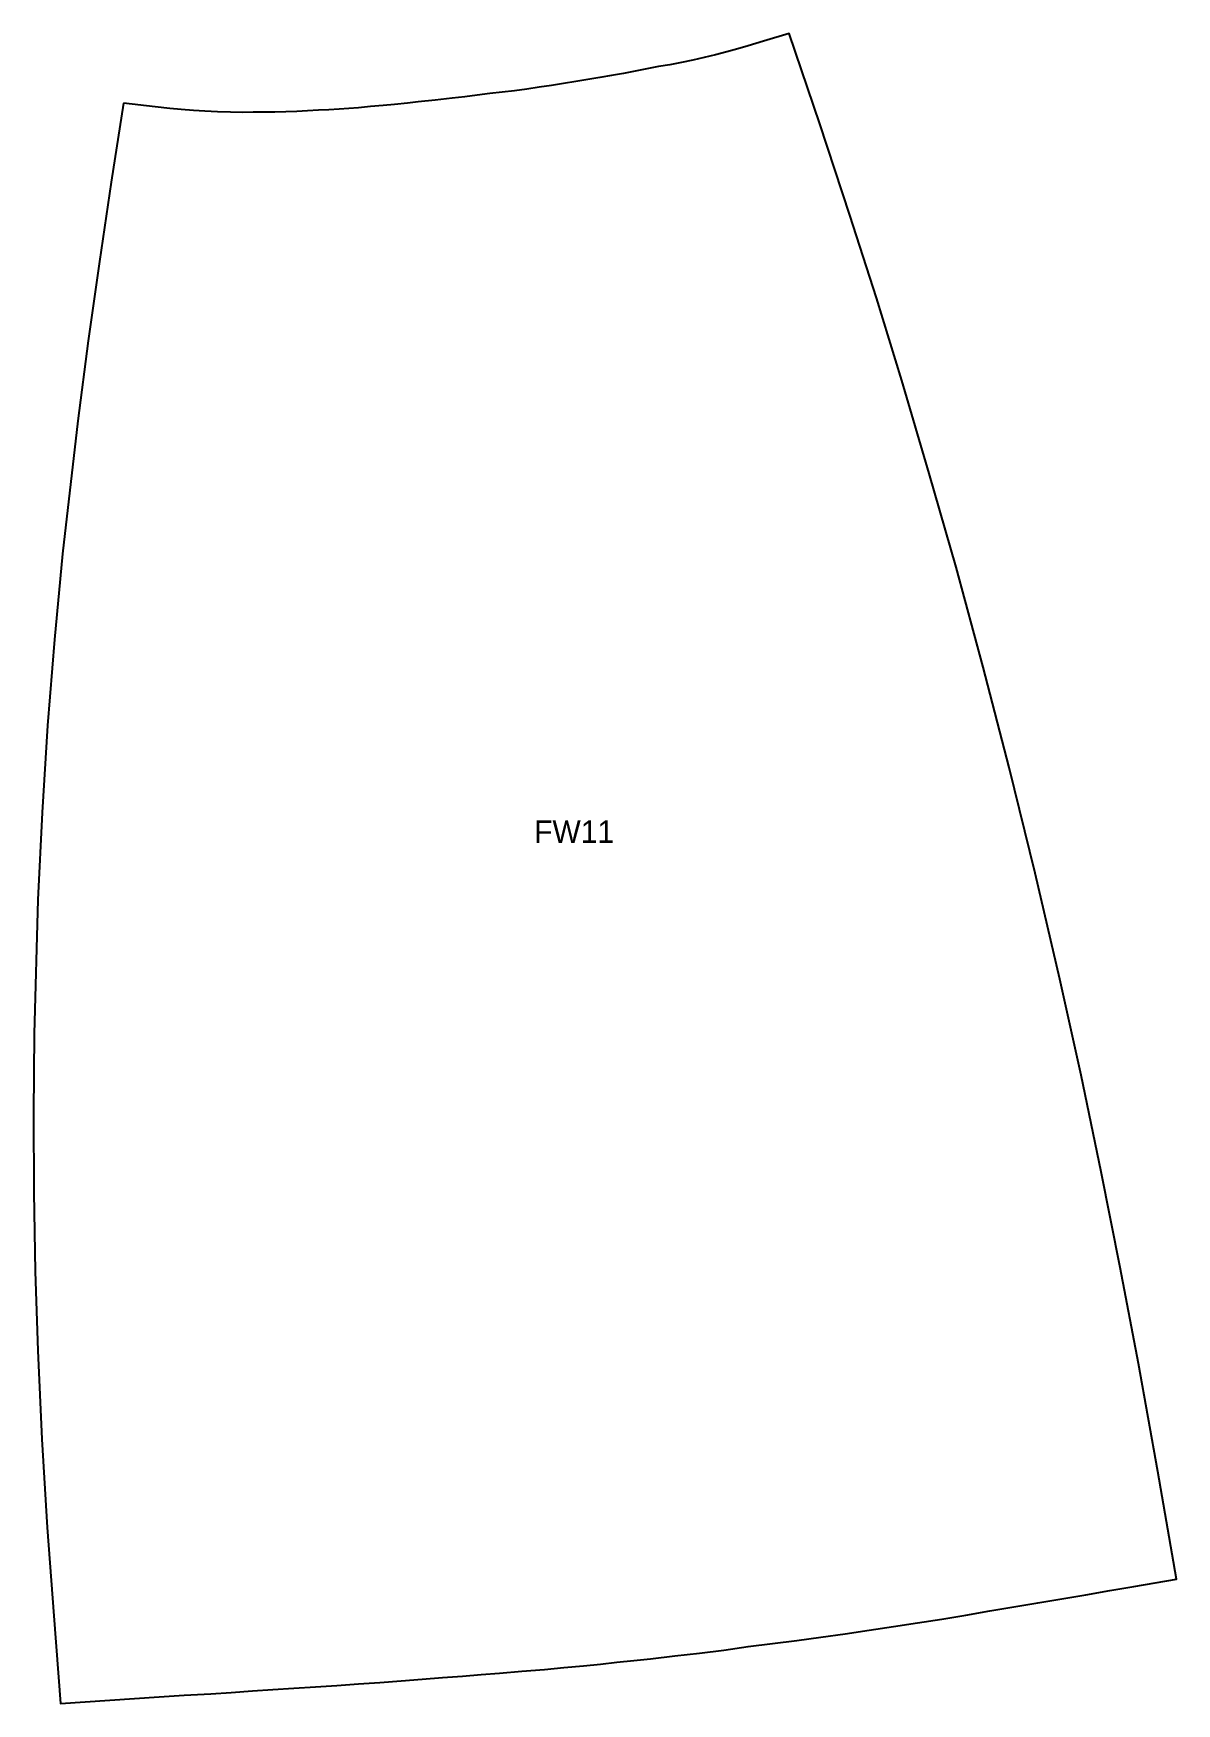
# Model space of a CAD drawing. Header units: millimetres. Extents: x 0 to 153, y 0 to 224.
import ezdxf

# ---------------------------------------------------------------- set-up
doc = ezdxf.new("R2010")
doc.units = ezdxf.units.MM
doc.layers.add('CUT', color=7, linetype='Continuous')
doc.layers.add('LABEL_DO_NOT_CUT', color=3, linetype='Continuous')

msp = doc.modelspace()

# ---------------------------------------------------------------- linework, layer by layer
at = {"layer": 'CUT'}
msp.add_lwpolyline([(12.09, 214.73), (10.45, 204.15), (8.85, 193.51), (7.34, 182.84), (5.94, 172.13), (3.91, 154.27), (2.83, 142.76), (1.91, 131.23), (1.17, 119.55), (0.61, 107.85), (0.1, 89.87), (0, 79.22), (0.05, 68.57), (0.24, 57.96), (0.58, 47.37), (1.14, 35.47), (1.86, 23.61), (2.72, 11.79), (3.63, 0), (6.94, 0.23), (10.26, 0.45), (13.57, 0.67), (16.89, 0.89), (20.23, 1.11), (23.82, 1.33), (26.54, 1.51), (29.37, 1.7), (32.13, 1.88), (34.95, 2.06), (37.82, 2.25), (40.71, 2.45), (43.6, 2.65), (46.49, 2.85), (49.34, 3.06), (52.15, 3.28), (54.88, 3.49), (57.54, 3.7), (60.08, 3.92), (62.51, 4.09), (65.51, 4.36), (68.54, 4.59), (71.13, 4.84), (73.79, 5.08), (76.07, 5.31), (78.28, 5.55), (80.54, 5.77), (82.79, 6.02), (86.06, 6.39), (89.34, 6.78), (92.61, 7.18), (95.87, 7.64), (99.13, 8.05), (102.39, 8.47), (105.64, 8.92), (108.89, 9.38), (112.13, 9.85), (115.37, 10.34), (118.61, 10.83), (121.85, 11.34), (125.08, 11.88), (128.3, 12.43), (131.53, 12.97), (134.74, 13.52), (137.96, 14.05), (141.18, 14.61), (144.39, 15.16), (147.61, 15.7), (150.48, 16.2), (153.35, 16.71), (150.82, 31.16), (148.23, 45.62), (145.8, 58.5), (143.21, 71.37), (140.53, 84.3), (137.69, 97.21), (134.39, 111.43), (130.89, 125.6), (127.39, 139.07), (123.77, 152.46), (120.15, 165.04), (116.49, 177.53), (113.09, 188.63), (109.52, 199.7), (105.51, 211.94), (101.37, 224.1), (97.94, 223.06), (95.88, 222.44), (94.49, 222.03), (93, 221.62), (91.5, 221.22), (89.99, 220.86), (88.47, 220.52), (86.94, 220.19), (85.39, 219.9), (83.84, 219.64), (82.28, 219.33), (80.72, 219.02), (79.14, 218.72), (77.56, 218.43), (75.96, 218.16), (74.36, 217.89), (72.75, 217.62), (71.12, 217.36), (69.49, 217.11), (67.85, 216.87), (66.2, 216.62), (64.54, 216.4), (62.88, 216.22), (61.21, 216.02), (59.53, 215.81), (57.86, 215.6), (56.19, 215.4), (53.9, 215.12), (51.61, 214.9), (50.16, 214.74), (48.44, 214.55), (46.92, 214.43), (45.23, 214.28), (43.61, 214.13), (42.33, 214.04), (41, 213.95), (39.62, 213.86), (38.22, 213.78), (36.78, 213.71), (35.33, 213.63), (33.87, 213.58), (32.4, 213.54), (30.93, 213.52), (29.47, 213.51), (28.01, 213.5), (26.42, 213.53), (24.69, 213.58), (23, 213.66), (21.47, 213.75), (19.84, 213.88), (18.29, 214.02), (16.34, 214.23)], close=True, dxfattribs=at)

# ---------------------------------------------------------------- texts
at = {"layer": 'LABEL_DO_NOT_CUT'}
msp.add_text('FW11', height=3, dxfattribs=at).set_placement((67.18, 115.49))

doc.saveas('drawing.dxf')
